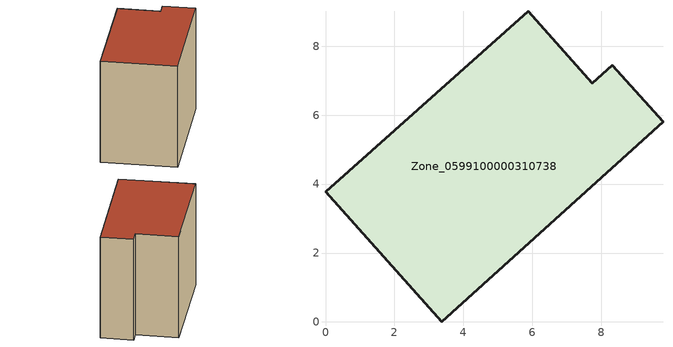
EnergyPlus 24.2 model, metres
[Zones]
Zone_0599100000310738
 floor ground (C_G): 3.37,0 0,3.77 5.88,9.02 7.74,6.92 8.32,7.44 9.79,5.81 z0
 wall outside (C_F): 0,3.77 3.37,0 9.79,5.81 8.32,7.44 7.74,6.92 5.88,9.02 0,3.77 z0:7.23
 roof outside (C_R): 5.88,9.02 0,3.77 3.37,0 9.79,5.81 8.32,7.44 7.74,6.92 z7.23
[BUILDING]
Pand.0599100000310738: North Axis=0; Terrain=City; Loads Convergence Tolerance Value=0.04; Temperature Convergence Tolerance Value=0.4; Solar Distribution=FullExterior; Maximum Number of Warmup Days=25; Minimum Number of Warmup Days=1
[Site:Location]
Rotterdam.The.Hague.AP_ZH_NLD Design_Conditions: Latitude=51.96; Longitude=4.45; Time Zone=1; Elevation=-4.5
[SITE:GROUNDTEMPERATURE:BUILDINGSURFACE]
18, 18, 18, 18, 18, 18, 18, 18, 18, 18, 18, 18
[MATERIAL] Thermal Absorptance=0.9; Solar Absorptance=0.7; Visible Absorptance=0.7
Name | Roughness | Thickness | Conductivity | Density | Specific Heat
G.TI.1946 | MediumSmooth | 0.15 | 1 | 540 | 1210
F.TI.1946 | Rough | 0.3 | 0.857143 | 1920 | 840
R.TI.1946 | MediumRough | 0.2 | 0.1 | 1500 | 1000
[CONSTRUCTION]
C_G: G.TI.1946
C_F: F.TI.1946
C_R: R.TI.1946
[ZONE]
Zone_0599100000310738: Type=1; Multiplier=1; Ceiling Height=Autocalculate; Volume=Autocalculate; Floor Area=autocalculate; Part of Total Floor Area=Yes
[ZONEINFILTRATION:DESIGNFLOWRATE]
Infil_Zone_0599100000310738: Zone or ZoneList or Space or SpaceList=Zone_0599100000310738; Schedule=AlwaysOn; Design Flow Rate Calculation Method=Flow/Area; Flow Rate per Floor Area=0.003; Constant Term Coefficient=1; Temperature Term Coefficient=0; Velocity Term Coefficient=0; Velocity Squared Term Coefficient=0
[HVACTEMPLATE:ZONE:IDEALLOADSAIRSYSTEM]
Zone_0599100000310738: Maximum Heating Supply Air Temperature=50; Minimum Cooling Supply Air Temperature=13; Maximum Heating Supply Air Humidity Ratio=0.0156; Minimum Cooling Supply Air Humidity Ratio=0.0077; Heating Limit=NoLimit; Cooling Limit=NoLimit; Dehumidification Control Type=ConstantSensibleHeatRatio; Cooling Sensible Heat Ratio=0.7; Dehumidification Setpoint=60; Humidification Control Type=None; Humidification Setpoint=30; Outdoor Air Method=None; Outdoor Air Flow Rate per Person=0.00944; Outdoor Air Flow Rate per Zone Floor Area=0; Outdoor Air Flow Rate per Zone=0; Demand Controlled Ventilation Type=None; Outdoor Air Economizer Type=NoEconomizer; Heat Recovery Type=None; Sensible Heat Recovery Effectiveness=0.7; Latent Heat Recovery Effectiveness=0.65
[ZONECONTROL:THERMOSTAT]
ThermostatControl_Zone_0599100000310738: Zone or ZoneList=Zone_0599100000310738; Control Type Schedule=DualSetpointControlType; Control 1=Thermostat_Zone_0599100000310738; Temperature Difference Between Cutout And Setpoint=0
[THERMOSTATSETPOINT:DUALSETPOINT]
Thermostat_Zone_0599100000310738: Heating Setpoint Temperature Schedule=HeatingSetpoint_Zone_0599100000310738; Cooling Setpoint Temperature Schedule=CoolingSetpoint_Zone_0599100000310738
[SCHEDULE:COMPACT]
HeatingSetpoint_Zone_0599100000310738: Through: 12/31, For: AllDays, Until: 24:00, 21
CoolingSetpoint_Zone_0599100000310738: Through: 12/31, For: AllDays, Until: 24:00, 24
DualSetpointControlType: Through: 12/31, For: AllDays, Until: 24:00, 4
AlwaysOn: Through: 12/31, For: AllDays, Until: 24:00, 1
